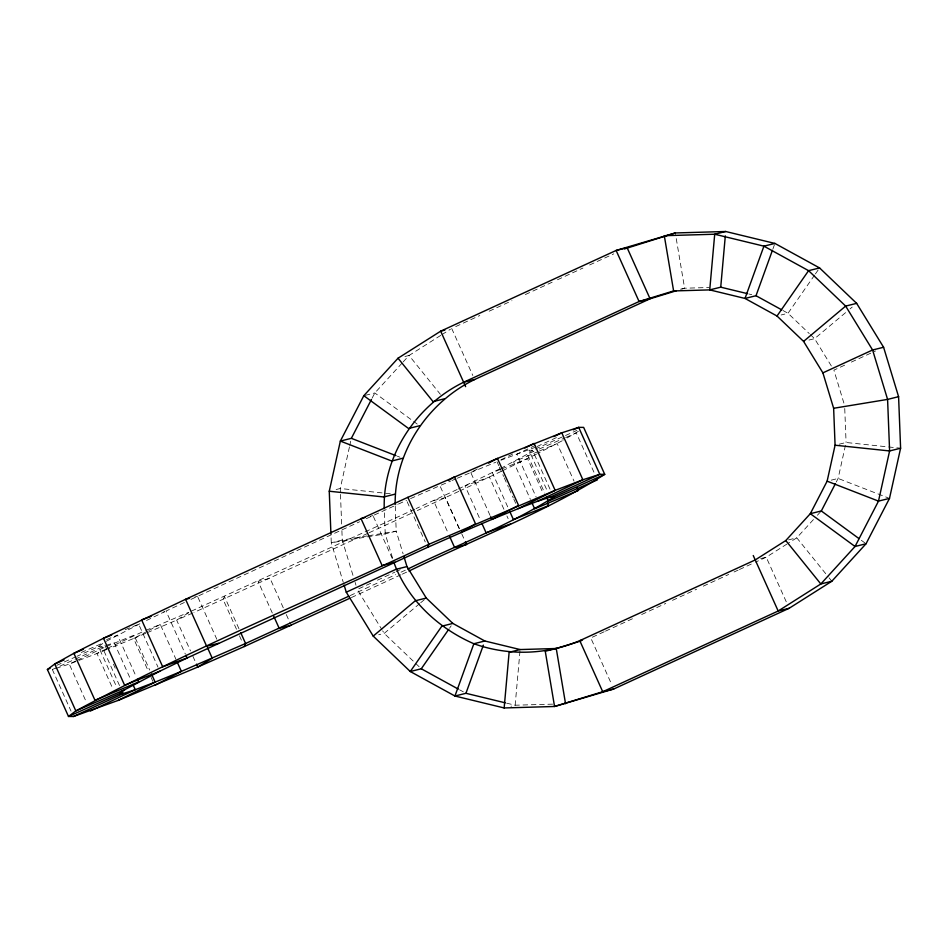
<?xml version="1.0" encoding="UTF-8"?>
<svg xmlns="http://www.w3.org/2000/svg" width="948" height="948" viewBox="0 0 948 948"><rect width="100%" height="100%" fill="white"/><g stroke="black" fill="none" stroke-linecap="round" stroke-linejoin="round"><path stroke-width="0.71" stroke-dasharray="4.74 3.56" d="M519.99 651.015L515.155 705.217L511.031 706.248M349.457 446.935L340.261 488.504L340.427 492.924M349.776 445.501L350.724 441.199M845.438 445.37L838.127 478.444L836.1 482.342M772.928 248.933L774.421 244.809M372.137 398.148L374.816 392.97L402.189 362.977M449.518 628.216L451.177 625.822M814.593 275.098L788.013 313.278L781.14 314.985M815.422 273.901L819.582 267.94M403.173 361.911L409.038 355.488L440.713 335.402M813.455 519.563L796.782 537.824L788.226 543.251M817.389 515.262L821.312 510.96M419.632 603.627L384.213 633.371L378.714 634.733M420.746 602.703L425.166 598.982M845.58 312.65L814.581 338.661L807.708 340.368M850 308.93L852.216 307.069M102.716 643.479L98.509 646.655L76.989 656.277M550.006 489.156L532.527 450.253L527.266 454.222L501.065 468.217M578.387 431.352L563.539 440.038M441.934 334.632L450.466 329.217M787.006 544.022L766.221 557.199L755.509 562.128M188.723 612.728L176.648 620.111L147.047 632.754M106.259 641.298L141.311 623.002M562.259 440.749L537.836 453.417M147.58 631.119L133.597 638.502L107.823 649.048M148.848 630.456L160.283 624.424L188.451 612.396M490.045 515.404L470.753 472.483L479.652 467.802M499.809 468.845L458.453 488.931M536.544 454.068L502.57 470.718M106.235 648.918L96.969 653.492L77.179 661.064M107.562 648.266L144.534 630.87M500.971 459.78L515.534 452.575M146.513 620.49L164.715 611.685L160.591 613M501.267 471.357L460.124 490.768M75.864 660.957L69.263 664.086L52.353 669.549L71.041 711.13M77.179 660.329L104.92 647.152M106.247 646.524L134.035 635.172L149.701 670.046M535.359 445.37L516.861 454.151L500.971 460.218M184.398 602.466L166.018 611.057L185.31 653.978M190.963 599.397L197.528 596.339L216.819 639.26M457.137 489.535L416.101 508.59M458.796 491.384L417.345 510.545M455.704 326.598L479.806 315.506M489.18 311.193L511.956 300.717M525.346 294.555L552.127 282.231M557.483 279.767L582.937 268.047M589.632 264.966L613.735 253.874M198.867 595.723L359.588 521.767M366.284 518.686L372.979 515.605L392.271 558.526M52.353 669.549L104.742 645.813M535.703 447.136L516.861 454.151L536.153 497.072M537.042 446.52L557.187 437.253M414.75 509.206L191.141 611.247M367.788 533.357L193.925 612.491M369.127 532.74L411.989 513.01M370.692 583.281L357.266 589.455L381.902 629.602M377.411 580.188L394.878 572.154M396.217 571.537L400.246 569.677M844.632 365.193L833.896 370.135L844.206 404.132M851.351 362.1L875.537 350.973M350.144 595.593L395.671 574.642M401.028 572.177L406.384 569.712M351.388 597.548L400.945 574.749M402.284 574.133L407.64 571.668M604.16 631.771L590.77 637.933L611.91 684.977M605.499 631.155L634.97 617.598M641.666 614.517L665.769 603.426M672.464 600.345L696.579 589.253M703.274 586.172L728.716 574.452M734.072 571.988L738.089 570.139M739.428 569.523L754.17 562.745M374.318 514.989L397.153 504.632M398.492 504.028L406.55 500.366M535.217 449.056L576.917 430.404M56.809 665.306L75.639 656.881M410.555 498.601L439.896 485.66L459.188 528.581M192.598 613.072L176.648 620.111L190.512 650.956M533.89 451.343L527.266 454.222L544.745 493.126M539.199 449.044L564.368 438.118M565.695 437.538L576.289 432.94L594.977 474.51M81.244 652.473L102.443 643.265M441.247 485.092L450.632 481.086M451.971 480.506L456 478.787M457.339 478.219L469.414 473.064M145.708 633.323L133.597 638.502L148.066 670.686M538.085 451.592L513.555 461.866L530.43 499.418M539.448 451.011L557.163 443.593L574.038 481.146M106.579 639.616L117.481 635.042L136.168 676.623M470.753 472.483L495.686 462.28M145.85 630.337L160.283 624.424L175.961 659.298M106.472 649.605L96.969 653.492L112.646 688.366M500.449 469.426L492.32 472.649L508.602 508.875M501.8 468.881L527.538 458.642L543.204 493.517M125.172 629.65L138.716 624.258L158.008 667.179M75.852 661.574L69.263 664.086L86.742 702.989M106.093 645.375L114.175 642.768L131.049 680.32M681.837 289.057L684.61 288.216L709.175 287.505M404.915 356.507L409.038 355.488L440.382 394.332M680.486 289.235L684.61 288.216L675.545 234.417M365.193 395.352L374.816 392.97L412.487 420.58M336.137 489.524L340.261 488.504L390.469 493.778M370.312 516.257L372.979 515.605M194.873 596.991L197.528 596.339M839.205 444.197L846.078 442.491L899.166 448.072M831.254 480.15L838.127 478.444L888.146 497.866M788.535 539.874L796.782 537.824L828.125 576.668M760.723 558.562L766.221 557.199L786.757 602.904M367.054 535.976L342.264 540.052L331.279 542.777L343.271 582.309M368.511 535.727L396.217 531.176L403.101 553.833M552.601 704.139L515.155 705.217L505.308 702.835M532.527 450.253L528.984 450.229L547.671 491.811M748.944 294.01L751.764 294.698M397.319 456.178L400.032 457.232M782.894 310.47L788.013 313.278L809.26 333.589M459.555 689.789L463.382 691.886M861.329 540.301L864.86 542.896M413.66 421.445L417.191 424.04M810.327 334.608L814.581 338.661L831.574 366.355M419.158 666.764L384.213 633.371L382.672 630.858M829.05 577.806L831.823 581.243M451.686 328.446L472.827 375.491M497.001 461.735L498.814 465.764M499.418 467.103L503.637 476.489M504.241 477.828L508.46 487.225M509.064 488.564L513.283 497.949M513.887 499.288L515.688 503.317M503.909 509.266L489.441 477.069L465.018 485.862L480.091 519.386M506.919 515.973L508.128 518.651M459.33 528.463L445.465 497.605L433.509 500.58L447.977 532.764M461.747 533.819L464.757 540.526M407.154 501.717L425.237 541.948M283.286 607.846L270.026 578.339L258.057 581.314L272.526 613.498M286.296 614.553L290.515 623.938M238.955 628.737L224.486 596.541L223.171 599.598L237.036 630.444M239.453 635.812L241.858 641.168M192.918 656.324L196.532 664.37M151.076 677.393L152.889 681.422M104.979 645.375L106.78 649.392M113.416 664.145L115.218 668.174M119.531 685.582L102.052 646.678L98.509 646.655L116.592 686.897M392.531 557.981L385.22 533.902L384.296 510.261M352.976 575.341L342.264 540.052L341.861 529.742M355.121 582.404L355.974 585.224M844.751 408.505L846.078 442.491M395.233 506.054L396.217 531.176L385.22 533.902L331.279 542.777L330.923 533.937M340.486 494.394L341.813 528.261"/><path stroke-width="1.42" d="M330.923 533.937L329.264 491.23L340.356 441.069L363.819 395.695L398.041 358.214L440.69 331.172L616.129 250.45L675.296 232.959L725.706 231.502L774.919 243.435L819.582 267.94L856.648 303.36L883.595 347.264L898.586 396.679L900.6 448.214L889.497 498.387L866.034 543.761L831.823 581.243L789.174 608.272L613.723 689.006L554.556 706.485L504.158 707.955L509.123 652.283L520.12 649.558L556.251 648.503L581.112 640.895M384.236 508.78C382.625 455.715 416.326 405.223 463.643 382.245L639.082 301.523L673.613 290.941L709.732 289.898L720.729 287.173L725.315 235.898M395.186 504.573C394.297 452.006 427.726 402.308 474.64 379.52L650.079 298.786L676.315 290.752M393.823 562.235C407.154 599.373 438.012 628.18 473.858 643.728C508.329 655.992 546.084 654.997 579.773 640.658L755.224 559.936L785.785 540.55L810.315 513.686L827.13 481.169L835.081 445.216L833.636 408.28L822.9 372.86L803.584 341.399L777.016 316.016L745.01 298.442L709.732 289.898L714.709 234.227L725.706 231.502M344.124 585.129L346.269 592.192L373.216 636.096L410.283 671.516L454.945 696.022L465.942 693.296L483.361 645.126M774.919 243.435L763.922 246.16L745.01 298.442L756.006 295.717L772.43 250.308M408.979 571.052C474.237 539.128 543.228 513.235 604.729 474.344L583.636 427.394L578.683 427.358L561.773 432.821L497.439 458.417L407.865 497.321L185.571 599.302L103.498 638.265L73.873 653.314L54.747 663.979L47.4 669.513L68.493 716.463L73.446 716.498L118.073 700.442L197.741 667.06L244.276 646.536L245.579 643.491L348.805 596.209M124.863 689.634L119.602 693.604L68.493 716.463L75.84 710.917L124.863 689.634L159.809 671.208L187.112 657.995L427.643 547.316L428.958 544.259L555.161 490.365L582.878 479.771L599.788 474.308L604.729 474.344L553.632 497.202C507.761 526.093 456.308 545.254 407.723 569.096M402.734 458.275L391.737 461.012L340.356 441.069L351.353 438.332L371.462 399.452M866.034 543.761L855.037 546.486L810.315 513.686L821.312 510.96L835.437 483.646M520.12 649.558L484.855 641.002L452.848 623.44L441.851 626.166L410.283 671.516L421.279 668.778L448.688 629.401M777.016 316.016L808.585 270.666L819.582 267.94M373.216 636.096L415.283 600.783L426.28 598.058L452.848 623.44M803.584 341.399L845.652 306.086L856.648 303.36M448.357 480.494L454.388 476.797L475.493 523.746L461.001 532.61L427.643 547.316M488.54 463.11L497.439 458.417L518.532 505.355L491.846 519.433L461.001 532.61M154.69 685.44L181.376 671.374L245.579 643.491L240.756 632.754M524.801 448.001L534.068 443.415L555.161 490.365L518.106 508.685L491.846 519.433L490.649 516.755M118.073 700.442L155.128 682.122L181.376 671.374L177.157 661.977M553.857 436.59L561.773 432.821L582.878 479.771L537.966 501.089L518.106 508.685M90.356 711.036L135.268 689.706L155.128 682.122L151.514 674.075M624.448 248.945L675.296 232.959M573.315 429.835L578.683 427.358L599.788 474.308L550.077 497.179L537.966 501.089M73.446 716.498L123.157 693.628L135.268 689.706L132.862 684.349M346.269 592.192L395.968 569.321L406.965 566.584L426.28 598.058M822.9 372.86L872.598 349.99L883.595 347.264M244.276 646.536L350.049 598.164M47.4 669.513L50.09 668.316M64.014 659.95L54.747 663.979L75.84 710.917C190.548 649.333 311.228 599.669 428.958 544.259L407.865 497.321M597.394 479.878L548.371 501.172L546.558 497.143M83.412 649.321L73.873 653.314L94.978 700.264L138.586 681.991L137.377 679.313M111.627 635.03L103.498 638.265L124.603 685.214L159.809 671.208M151.099 616.425L141.596 619.838L162.701 666.788L187.112 657.995L185.915 655.317M510.534 524.019L486.111 532.8L481.892 523.414M444.813 330.153L440.69 331.172L465.622 386.654M463.643 382.245L474.64 379.52M444.067 398.895L433.07 401.632L398.041 358.214M419.549 425.759L408.552 428.484L363.819 395.695M394.771 494.228L383.786 496.965L329.264 491.23M365.004 517.584L361.01 518.568L382.115 565.518L395.103 562.294M898.586 396.679L887.589 399.404L833.636 408.28M189.553 598.318L185.571 599.302L206.664 646.252L218.633 643.277M900.6 448.214L889.603 450.952L835.081 445.216M278.131 628.512L291.119 625.289M889.497 498.387L878.5 501.113L827.13 481.169M484.855 641.002L473.858 643.728L454.945 696.022L504.158 707.955M582.522 639.983L579.773 640.658L602.727 691.732L613.723 689.006M831.823 581.243L820.826 583.968L778.178 611.01L602.727 691.732L554.556 706.485L545.254 651.24L556.251 648.503L565.553 703.76M789.174 608.272L778.178 611.01L753.245 555.528M550.077 497.179L553.632 497.202M119.602 693.604L123.157 693.628L121.948 690.95M720.729 287.173L747.534 293.667M465.942 693.296L505.308 702.835M351.353 438.332L395.968 455.656M756.006 295.717L781.614 309.771M421.279 668.778L458.287 689.089M821.312 510.96L858.971 538.582M785.785 540.55L820.826 583.968L855.037 546.486L878.5 501.113L889.603 450.952L887.589 399.404L872.598 349.99L845.652 306.086L808.585 270.666L763.922 246.16L714.709 234.227L664.299 235.697L673.613 290.941M577.048 487.853L578.256 490.543L534.648 508.803L532.243 503.447M547.423 502.914L548.631 505.592L513.425 519.599L509.799 511.553M465.361 541.865L466.57 544.555L454.602 547.517L449.779 536.793M273.735 616.188L279.162 628.251M207.411 647.46L212.233 658.196L197.741 667.06L196.532 664.37M403.955 556.677L406.965 566.584M627.126 247.712L616.129 250.45L639.082 301.523L650.079 298.786L627.126 247.712"/></g></svg>
